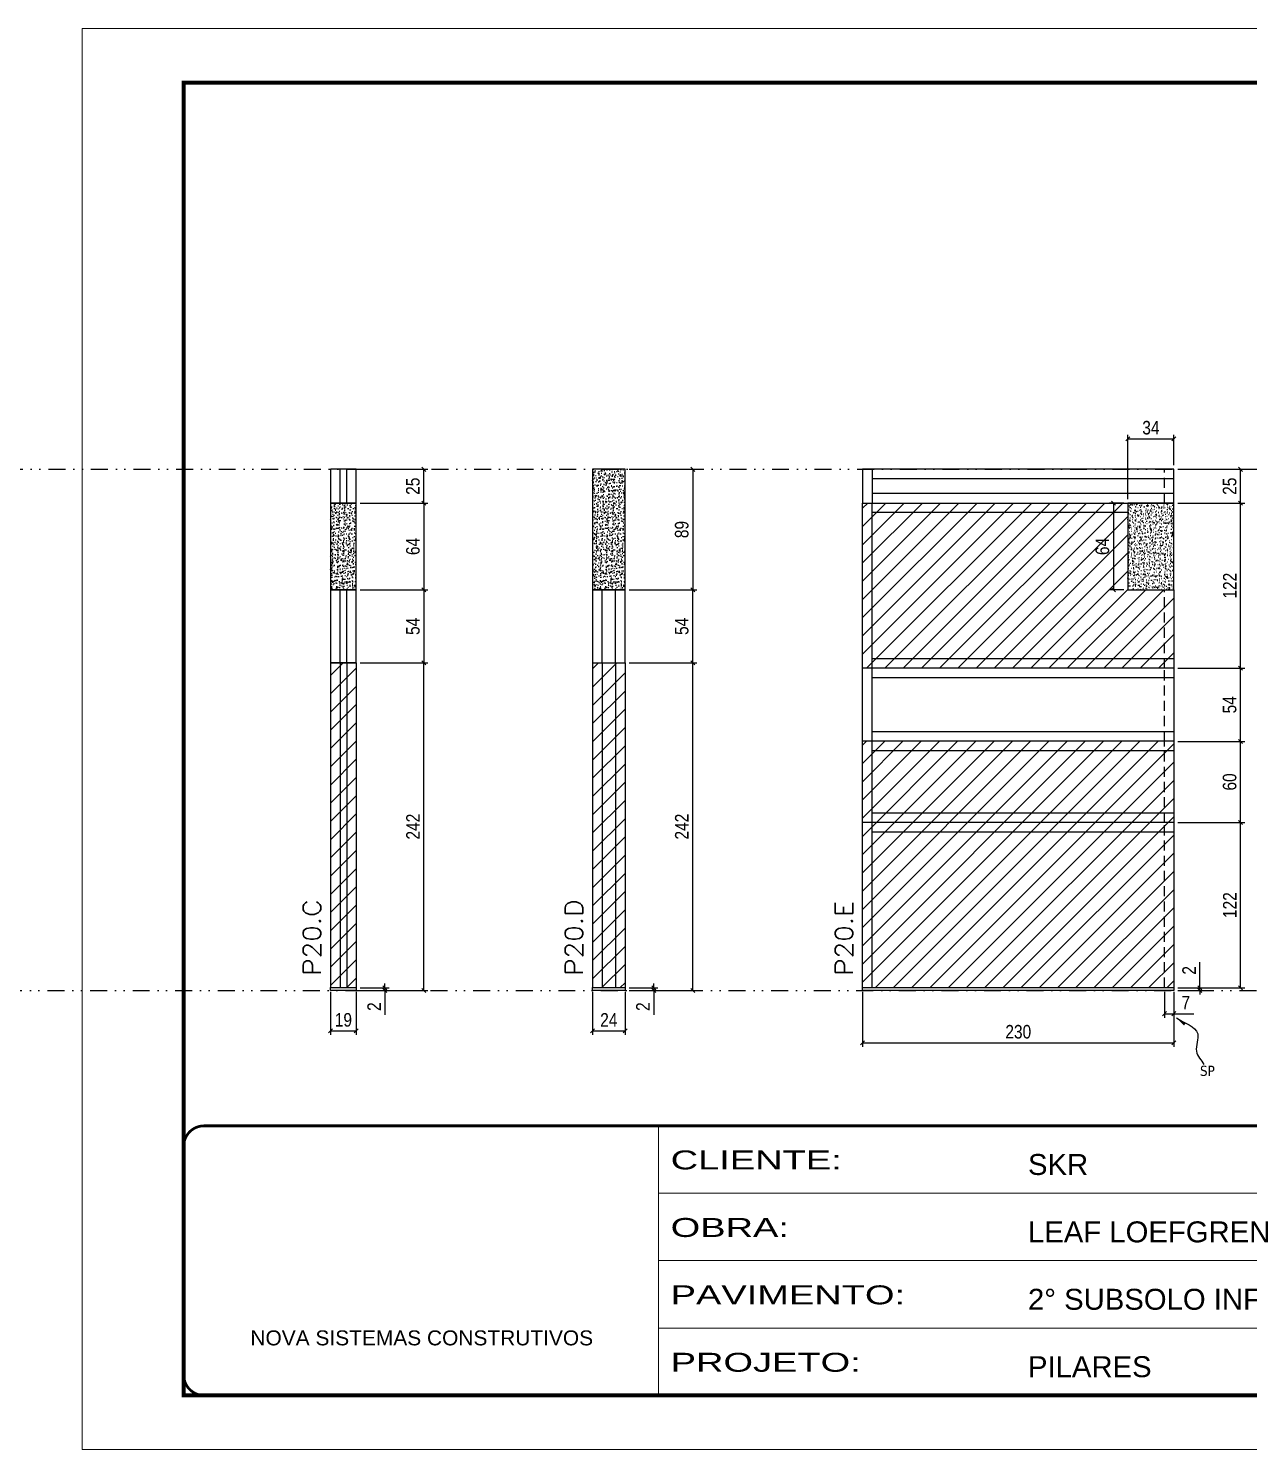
# Model space of a CAD drawing. Extents: x 13513 to 27878, y -21631 to 6985.
# Drawn here: x 19129 to 20030, y -4402 to -3352 of the extents above; entities that cross this region are included whole.
import ezdxf

# ---------------------------------------------------------------- set-up
doc = ezdxf.new("R2010")
doc.units = 0
for name, pattern in [('CONTINUO', [0]), ('DASHED', [0.75, 0.5, -0.25]), ('DIVIDE2', [0.625, 0.25, -0.125, 0, -0.125, 0, -0.125]), ('HIDDEN', [0.375, 0.25, -0.125])]:
    doc.linetypes.add(name, pattern=pattern)
for name, color, linetype in [('COTA', 241, 'Continuous'), ('Nível', 160, 'Continuous'), ('Painéis', 200, 'Continuous'), ('SARR_2.2x7', 40, 'Continuous'), ('Sarrafo de Pressão', 42, 'HIDDEN'), ('texto', 7, 'Continuous')]:
    doc.layers.add(name, color=color, linetype=linetype)
for name, color, linetype, lineweight in [('Folhas', 255, 'Continuous', 9), ('Hachura', 251, 'Continuous', 9), ('SARRAFO DE PRESSAO', 251, 'DASHED', 9), ('Texto Seção', 7, 'Continuous', 15)]:
    doc.layers.add(name, color=color, linetype=linetype, lineweight=lineweight)
doc.styles.add('ARIAL', font='arial.ttf')
doc.styles.add('COTA TECNICA', font='techl___.ttf', dxfattribs={"height": 10})
doc.styles.add('COTA TECNICA-50', font='techl___.ttf', dxfattribs={"height": 10})
doc.styles.add('REGUA-120', font='ROMANS.shx', dxfattribs={"height": 15})
doc.styles.get("Standard").update_dxf_attribs({"font": 'arial.ttf'})
doc.styles.add('Tecnologia', font='')
doc.styles.get('Tecnologia').set_extended_font_data('Forgotten Futurist')
doc.dimstyles.new('COTA PAINEL-50', dxfattribs={"dimtxt": 10, "dimasz": 3, "dimexe": 3, "dimexo": 3, "dimgap": 3, "dimtad": 1, "dimdec": 1, "dimzin": 12, "dimdsep": 46, "dimtxsty": 'COTA TECNICA-50', "dimblk1": 'OBLIQUE', "dimblk2": 'OBLIQUE', "dimsah": 1, "dimcen": 0.9, "dimclrd": 4, "dimclre": 4, "dimclrt": 240, "dimadec": 1, "dimazin": 3, "dimtfac": 1, "dimtdec": 1, "dimtmove": 0, "dimatfit": 3, "dimfxl": 1, "dimtolj": 1, "dimtzin": 12, "dimarcsym": 0})
doc.dimstyles.new('PAINEL', dxfattribs={"dimtxt": 10, "dimasz": 3, "dimexe": 3, "dimexo": 3, "dimgap": 3, "dimtad": 1, "dimdec": 1, "dimzin": 12, "dimdsep": 46, "dimtxsty": 'COTA TECNICA', "dimblk1": 'OBLIQUE', "dimblk2": 'OBLIQUE', "dimsah": 1, "dimcen": 0.9, "dimclrd": 4, "dimclre": 4, "dimclrt": 240, "dimadec": 1, "dimazin": 3, "dimtfac": 1, "dimtdec": 1, "dimtmove": 0, "dimatfit": 3, "dimfxl": 1, "dimtolj": 1, "dimtzin": 12, "dimarcsym": 0})
doc.dimstyles.get("Standard").update_dxf_attribs({"dimtxt": 0.18, "dimasz": 0.18, "dimexe": 0.18, "dimexo": 0.0625, "dimgap": 0.09, "dimtad": 0, "dimtih": 1, "dimtoh": 1, "dimdec": 4, "dimzin": 0, "dimdsep": 46, "dimtxsty": 'Standard', "dimcen": 0.09, "dimadec": 0, "dimazin": 0, "dimtfac": 1, "dimtdec": 4, "dimtofl": 0, "dimtmove": 0, "dimatfit": 3, "dimfxl": 1, "dimtolj": 1, "dimtzin": 0, "dimarcsym": 0})

# ---------------------------------------------------------------- blocks, each defined once
blk = doc.blocks.new('9999999999')
at = {"color": 30, "linetype": 'CONTINUO'}
for p, q in [((98564.6, 34230.2), (98564.6, 34429.4)), ((98564.6, 34379.6), (99584, 34379.6)), ((98564.6, 34329.8), (99488, 34329.8)), ((99584, 34329.8), (99488, 34329.8)), ((99488, 34329.8), (99488, 34230.2)), ((98564.6, 34280), (99488, 34280))]:
    blk.add_line(p, q, dxfattribs=at)
at = {"color": 30, "linetype": 'CONTINUO', "const_width": 2}
blk.add_lwpolyline([(99584, 34230.2), (99584, 34414.4, 0.414214), (99569, 34429.4), (98229, 34429.4, 0.414214), (98214, 34414.4), (98214, 34245.2, 0.414214), (98229, 34230.2), (99584, 34230.2)], format="xyb", dxfattribs=at)
at = {"layer": 'Folhas'}
blk.add_lwpolyline([(98139, 34190.2), (99624, 34190.2), (99624, 35240.2), (98139, 35240.2)], close=True, dxfattribs=at)
at = {"layer": 'Folhas', "color": 30, "const_width": 3}
blk.add_lwpolyline([(98214, 34230.2), (99584, 34230.2), (99584, 35200.2), (98214, 35200.2)], close=True, dxfattribs=at)
at = {"color": 7, "linetype": 'Continuous', "ltscale": 5, "style": 'ARIAL'}
for s, height, p in [('SKR', 15.48, (98837.7, 34393.1)), ('LEAF LOEFGREN', 15.483, (98837.7, 34343.3)), ('2° SUBSOLO INFERIOR', 15.483, (98837.7, 34293.5)), ('NOVA SISTEMAS CONSTRUTIVOS', 11.059, (98263.2, 34267.2)), ('PILARES', 15.48, (98837.7, 34243.7))]:
    blk.add_text(s, height=height, dxfattribs=at).set_placement(p)
at = {"layer": 'Folhas', "color": 7, "style": 'Tecnologia', "width": 1.5}
for s, p in [('CLIENTE:', (98573.7, 34397.2)), ('OBRA:', (98573.7, 34347.3)), ('PAVIMENTO:', (98573.7, 34297.5)), ('PROJETO:', (98573.7, 34247.7))]:
    blk.add_text(s, height=14, dxfattribs=at).set_placement(p)
blk = doc.blocks.new('_Oblique')
at = {"color": 0, "linetype": 'ByBlock', "lineweight": -2}
blk.add_line((-0.5, -0.5), (0.5, 0.5), dxfattribs=at)
blk = doc.blocks.new('*D1918')
at = {"layer": 'COTA', "color": 4, "lineweight": -2, "transparency": 16777216}
for p, q in [((19351.9, -4064.2), (19351.9, -4096.1)), ((19370.9, -4064.2), (19370.9, -4096.1)), ((19351.9, -4093.1), (19370.9, -4093.1))]:
    blk.add_line(p, q, dxfattribs=at)
at = {"layer": 'Defpoints', "color": 0, "transparency": 16777216}
for p in [(19351.9, -4061.2), (19370.9, -4061.2), (19370.9, -4093.1)]:
    blk.add_point(p, dxfattribs=at)
at = {"layer": 'COTA', "color": 4, "lineweight": -2, "transparency": 16777216, "xscale": 3, "yscale": 3, "zscale": 3, "rotation": 180}
blk.add_blockref('_Oblique', (19351.9, -4093.1), dxfattribs=at)
at = {"layer": 'COTA', "color": 4, "lineweight": -2, "transparency": 16777216, "xscale": 3, "yscale": 3, "zscale": 3}
blk.add_blockref('_Oblique', (19370.9, -4093.1), dxfattribs=at)
at = {"layer": 'COTA', "color": 240, "transparency": 16777216, "insert": (19361.4, -4085), "char_height": 10, "attachment_point": 5, "style": 'COTA TECNICA'}
blk.add_mtext('\\A1;19', dxfattribs=at)
blk = doc.blocks.new('*D1919')
at = {"layer": 'COTA', "color": 4, "lineweight": -2, "transparency": 16777216}
for p, q in [((19373.9, -4061.2), (19395.1, -4061.2)), ((19373.9, -4063.2), (19395.1, -4063.2)), ((19392.1, -4061.2), (19392.1, -4058.2)), ((19392.1, -4061.2), (19392.1, -4063.2)), ((19392.1, -4063.2), (19392.1, -4081.3))]:
    blk.add_line(p, q, dxfattribs=at)
at = {"layer": 'Defpoints', "color": 0, "transparency": 16777216}
for p in [(19370.9, -4061.2), (19370.9, -4063.2), (19392.1, -4061.2)]:
    blk.add_point(p, dxfattribs=at)
at = {"layer": 'COTA', "color": 4, "lineweight": -2, "transparency": 16777216, "xscale": 3, "yscale": 3, "zscale": 3}
for p, rotation in [((19392.1, -4061.2), 270), ((19392.1, -4063.2), 90)]:
    blk.add_blockref('_Oblique', p, dxfattribs=dict(at, rotation=rotation))
at = {"layer": 'COTA', "color": 240, "transparency": 16777216, "insert": (19384.1, -4075.2), "char_height": 10, "attachment_point": 5, "rotation": 90, "style": 'COTA TECNICA-50'}
blk.add_mtext('\\A1;2', dxfattribs=at)
blk = doc.blocks.new('*D1948')
at = {"layer": 'COTA', "color": 4, "linetype": 'ByBlock', "lineweight": -2, "transparency": 16777216}
for p, q in [((19373.9, -3703.2), (19423.9, -3703.2)), ((19420.9, -3703.2), (19420.9, -3767.2)), ((19373.9, -3767.2), (19423.9, -3767.2))]:
    blk.add_line(p, q, dxfattribs=at)
at = {"layer": 'Defpoints', "color": 0, "linetype": 'ByBlock', "transparency": 16777216}
for p in [(19370.9, -3703.2), (19370.9, -3767.2), (19420.9, -3767.2)]:
    blk.add_point(p, dxfattribs=at)
at = {"layer": 'COTA', "color": 4, "linetype": 'ByBlock', "lineweight": -2, "transparency": 16777216, "xscale": 3, "yscale": 3, "zscale": 3}
for p, rotation in [((19420.9, -3703.2), 90), ((19420.9, -3767.2), 270)]:
    blk.add_blockref('_Oblique', p, dxfattribs=dict(at, rotation=rotation))
at = {"layer": 'COTA', "color": 240, "linetype": 'ByBlock', "transparency": 16777216, "insert": (19412.8, -3735.2), "char_height": 10, "attachment_point": 5, "rotation": 90, "style": 'COTA TECNICA'}
blk.add_mtext('\\A1;64', dxfattribs=at)
blk = doc.blocks.new('*D1928')
at = {"layer": 'COTA', "color": 4, "lineweight": -2, "transparency": 16777216}
for p, q in [((19745, -4064.2), (19745, -4105)), ((19975, -4064.2), (19975, -4105)), ((19745, -4102), (19975, -4102))]:
    blk.add_line(p, q, dxfattribs=at)
at = {"layer": 'Defpoints', "color": 0, "transparency": 16777216}
for p in [(19745, -4061.2), (19975, -4061.2), (19975, -4102)]:
    blk.add_point(p, dxfattribs=at)
at = {"layer": 'COTA', "color": 4, "lineweight": -2, "transparency": 16777216, "xscale": 3, "yscale": 3, "zscale": 3, "rotation": 180}
blk.add_blockref('_Oblique', (19745, -4102), dxfattribs=at)
at = {"layer": 'COTA', "color": 4, "lineweight": -2, "transparency": 16777216, "xscale": 3, "yscale": 3, "zscale": 3}
blk.add_blockref('_Oblique', (19975, -4102), dxfattribs=at)
at = {"layer": 'COTA', "color": 240, "transparency": 16777216, "insert": (19860, -4093.8), "char_height": 10, "attachment_point": 5, "style": 'COTA TECNICA'}
blk.add_mtext('\\A1;230', dxfattribs=at)
blk = doc.blocks.new('*D1929')
at = {"layer": 'COTA', "color": 4, "lineweight": -2, "transparency": 16777216}
for p, q in [((19968, -4064.2), (19968, -4083.4)), ((19975, -4066.2), (19975, -4083.4)), ((19968, -4080.4), (19975, -4080.4)), ((19975, -4080.4), (19989.7, -4080.4))]:
    blk.add_line(p, q, dxfattribs=at)
at = {"layer": 'Defpoints', "color": 0, "transparency": 16777216}
for p in [(19968, -4061.2), (19975, -4063.2), (19975, -4080.4)]:
    blk.add_point(p, dxfattribs=at)
at = {"layer": 'COTA', "color": 4, "lineweight": -2, "transparency": 16777216, "xscale": 3, "yscale": 3, "zscale": 3, "rotation": 180}
blk.add_blockref('_Oblique', (19968, -4080.4), dxfattribs=at)
at = {"layer": 'COTA', "color": 4, "lineweight": -2, "transparency": 16777216, "xscale": 3, "yscale": 3, "zscale": 3}
blk.add_blockref('_Oblique', (19975, -4080.4), dxfattribs=at)
at = {"layer": 'COTA', "color": 240, "transparency": 16777216, "insert": (19983.8, -4072.3), "char_height": 10, "attachment_point": 5, "style": 'COTA TECNICA-50'}
blk.add_mtext('\\A1;7', dxfattribs=at)
blk = doc.blocks.new('*D1930')
at = {"layer": 'COTA', "color": 4, "lineweight": -2, "transparency": 16777216}
for p, q in [((19994.2, -4061.2), (19994.2, -4042.4)), ((19978, -4061.2), (19997.2, -4061.2)), ((19978, -4063.2), (19997.2, -4063.2)), ((19994.2, -4063.2), (19994.2, -4061.2)), ((19994.2, -4063.2), (19994.2, -4066.2))]:
    blk.add_line(p, q, dxfattribs=at)
at = {"layer": 'Defpoints', "color": 0, "transparency": 16777216}
for p in [(19975, -4061.2), (19975, -4063.2), (19994.2, -4063.2)]:
    blk.add_point(p, dxfattribs=at)
at = {"layer": 'COTA', "color": 4, "lineweight": -2, "transparency": 16777216, "xscale": 3, "yscale": 3, "zscale": 3}
for p, rotation in [((19994.2, -4061.2), 270), ((19994.2, -4063.2), 90)]:
    blk.add_blockref('_Oblique', p, dxfattribs=dict(at, rotation=rotation))
at = {"layer": 'COTA', "color": 240, "transparency": 16777216, "insert": (19986.2, -4048.4), "char_height": 10, "attachment_point": 5, "rotation": 90, "style": 'COTA TECNICA-50'}
blk.add_mtext('\\A1;2', dxfattribs=at)
blk = doc.blocks.new('*D1931')
at = {"layer": 'COTA', "color": 4, "lineweight": -2, "transparency": 16777216}
for p, q in [((19978, -3879.2), (20027.3, -3879.2)), ((20024.3, -3939.2), (20024.3, -3879.2)), ((19978, -3939.2), (20027.3, -3939.2))]:
    blk.add_line(p, q, dxfattribs=at)
at = {"layer": 'Defpoints', "color": 0, "transparency": 16777216}
for p in [(19975, -3879.2), (20024.3, -3879.2), (19975, -3939.2)]:
    blk.add_point(p, dxfattribs=at)
at = {"layer": 'COTA', "color": 4, "lineweight": -2, "transparency": 16777216, "xscale": 3, "yscale": 3, "zscale": 3}
for p, rotation in [((20024.3, -3879.2), 90), ((20024.3, -3939.2), 270)]:
    blk.add_blockref('_Oblique', p, dxfattribs=dict(at, rotation=rotation))
at = {"layer": 'COTA', "color": 240, "transparency": 16777216, "insert": (20016.2, -3909.2), "char_height": 10, "attachment_point": 5, "rotation": 90, "style": 'COTA TECNICA-50'}
blk.add_mtext('\\A1;60', dxfattribs=at)
blk = doc.blocks.new('*D1955')
at = {"layer": 'COTA', "color": 4, "lineweight": -2, "transparency": 16777216}
for p, q in [((19978, -3939.2), (20027.3, -3939.2)), ((20024.3, -4061.2), (20024.3, -3939.2)), ((19978, -4061.2), (20027.3, -4061.2))]:
    blk.add_line(p, q, dxfattribs=at)
at = {"layer": 'Defpoints', "color": 0, "transparency": 16777216}
for p in [(19975, -3939.2), (20024.3, -3939.2), (19975, -4061.2)]:
    blk.add_point(p, dxfattribs=at)
at = {"layer": 'COTA', "color": 4, "lineweight": -2, "transparency": 16777216, "xscale": 3, "yscale": 3, "zscale": 3}
for p, rotation in [((20024.3, -3939.2), 90), ((20024.3, -4061.2), 270)]:
    blk.add_blockref('_Oblique', p, dxfattribs=dict(at, rotation=rotation))
at = {"layer": 'COTA', "color": 240, "transparency": 16777216, "insert": (20016.3, -4000.2), "char_height": 10, "attachment_point": 5, "rotation": 90, "style": 'COTA TECNICA'}
blk.add_mtext('\\A1;122', dxfattribs=at)
blk = doc.blocks.new('*D1932')
at = {"layer": 'COTA', "color": 4, "lineweight": -2, "transparency": 16777216}
for p, q in [((19978, -3703.2), (20027.3, -3703.2)), ((20024.3, -3825.2), (20024.3, -3703.2)), ((19978, -3825.2), (20027.3, -3825.2))]:
    blk.add_line(p, q, dxfattribs=at)
at = {"layer": 'Defpoints', "color": 0, "transparency": 16777216}
for p in [(19975, -3703.2), (20024.3, -3703.2), (19975, -3825.2)]:
    blk.add_point(p, dxfattribs=at)
at = {"layer": 'COTA', "color": 4, "lineweight": -2, "transparency": 16777216, "xscale": 3, "yscale": 3, "zscale": 3}
for p, rotation in [((20024.3, -3703.2), 90), ((20024.3, -3825.2), 270)]:
    blk.add_blockref('_Oblique', p, dxfattribs=dict(at, rotation=rotation))
at = {"layer": 'COTA', "color": 240, "transparency": 16777216, "insert": (20016.3, -3764.2), "char_height": 10, "attachment_point": 5, "rotation": 90, "style": 'COTA TECNICA'}
blk.add_mtext('\\A1;122', dxfattribs=at)
blk = doc.blocks.new('*D1956')
at = {"layer": 'COTA', "color": 4, "lineweight": -2, "transparency": 16777216}
for p, q in [((19938, -3703.2), (19927.3, -3703.2)), ((19930.3, -3703.2), (19930.3, -3767.2)), ((19938, -3767.2), (19927.3, -3767.2))]:
    blk.add_line(p, q, dxfattribs=at)
at = {"layer": 'Defpoints', "color": 0, "transparency": 16777216}
for p in [(19941, -3703.2), (19930.3, -3767.2), (19941, -3767.2)]:
    blk.add_point(p, dxfattribs=at)
at = {"layer": 'COTA', "color": 4, "lineweight": -2, "transparency": 16777216, "xscale": 3, "yscale": 3, "zscale": 3}
for p, rotation in [((19930.3, -3703.2), 90), ((19930.3, -3767.2), 270)]:
    blk.add_blockref('_Oblique', p, dxfattribs=dict(at, rotation=rotation))
at = {"layer": 'COTA', "color": 240, "transparency": 16777216, "insert": (19922.2, -3735.2), "char_height": 10, "attachment_point": 5, "rotation": 90, "style": 'COTA TECNICA'}
blk.add_mtext('\\A1;64', dxfattribs=at)
blk = doc.blocks.new('*D1957')
at = {"layer": 'COTA', "color": 4, "lineweight": -2, "transparency": 16777216}
for p, q in [((19941, -3700.2), (19941, -3652.7)), ((19975, -3675.2), (19975, -3652.7)), ((19941, -3655.7), (19975, -3655.7))]:
    blk.add_line(p, q, dxfattribs=at)
at = {"layer": 'Defpoints', "color": 0, "transparency": 16777216}
for p in [(19975, -3655.7), (19975, -3678.2), (19941, -3703.2)]:
    blk.add_point(p, dxfattribs=at)
at = {"layer": 'COTA', "color": 4, "lineweight": -2, "transparency": 16777216, "xscale": 3, "yscale": 3, "zscale": 3, "rotation": 180}
blk.add_blockref('_Oblique', (19941, -3655.7), dxfattribs=at)
at = {"layer": 'COTA', "color": 4, "lineweight": -2, "transparency": 16777216, "xscale": 3, "yscale": 3, "zscale": 3}
blk.add_blockref('_Oblique', (19975, -3655.7), dxfattribs=at)
at = {"layer": 'COTA', "color": 240, "transparency": 16777216, "insert": (19958, -3647.5), "char_height": 10, "attachment_point": 5, "style": 'COTA TECNICA'}
blk.add_mtext('\\A1;34', dxfattribs=at)
blk = doc.blocks.new('*D1933')
at = {"layer": 'COTA', "color": 4, "lineweight": -2, "transparency": 16777216}
for p, q in [((19545.5, -4064.2), (19545.5, -4096.1)), ((19569.5, -4064.2), (19569.5, -4096.1)), ((19545.5, -4093.1), (19569.5, -4093.1))]:
    blk.add_line(p, q, dxfattribs=at)
at = {"layer": 'Defpoints', "color": 0, "transparency": 16777216}
for p in [(19545.5, -4061.2), (19569.5, -4061.2), (19569.5, -4093.1)]:
    blk.add_point(p, dxfattribs=at)
at = {"layer": 'COTA', "color": 4, "lineweight": -2, "transparency": 16777216, "xscale": 3, "yscale": 3, "zscale": 3, "rotation": 180}
blk.add_blockref('_Oblique', (19545.5, -4093.1), dxfattribs=at)
at = {"layer": 'COTA', "color": 4, "lineweight": -2, "transparency": 16777216, "xscale": 3, "yscale": 3, "zscale": 3}
blk.add_blockref('_Oblique', (19569.5, -4093.1), dxfattribs=at)
at = {"layer": 'COTA', "color": 240, "transparency": 16777216, "insert": (19557.5, -4085), "char_height": 10, "attachment_point": 5, "style": 'COTA TECNICA'}
blk.add_mtext('\\A1;24', dxfattribs=at)
blk = doc.blocks.new('*D1934')
at = {"layer": 'COTA', "color": 4, "lineweight": -2, "transparency": 16777216}
for p, q in [((19572.5, -4061.2), (19593.7, -4061.2)), ((19572.5, -4063.2), (19593.7, -4063.2)), ((19590.7, -4061.2), (19590.7, -4058.2)), ((19590.7, -4061.2), (19590.7, -4063.2)), ((19590.7, -4063.2), (19590.7, -4081.3))]:
    blk.add_line(p, q, dxfattribs=at)
at = {"layer": 'Defpoints', "color": 0, "transparency": 16777216}
for p in [(19569.5, -4061.2), (19569.5, -4063.2), (19590.7, -4061.2)]:
    blk.add_point(p, dxfattribs=at)
at = {"layer": 'COTA', "color": 4, "lineweight": -2, "transparency": 16777216, "xscale": 3, "yscale": 3, "zscale": 3}
for p, rotation in [((19590.7, -4061.2), 270), ((19590.7, -4063.2), 90)]:
    blk.add_blockref('_Oblique', p, dxfattribs=dict(at, rotation=rotation))
at = {"layer": 'COTA', "color": 240, "transparency": 16777216, "insert": (19582.7, -4075.2), "char_height": 10, "attachment_point": 5, "rotation": 90, "style": 'COTA TECNICA-50'}
blk.add_mtext('\\A1;2', dxfattribs=at)
blk = doc.blocks.new('*D1958')
at = {"layer": 'COTA', "color": 4, "linetype": 'ByBlock', "lineweight": -2, "transparency": 16777216}
for p, q in [((19572.5, -3678.2), (19622.5, -3678.2)), ((19619.5, -3678.2), (19619.5, -3767.2)), ((19572.5, -3767.2), (19622.5, -3767.2))]:
    blk.add_line(p, q, dxfattribs=at)
at = {"layer": 'Defpoints', "color": 0, "linetype": 'ByBlock', "transparency": 16777216}
for p in [(19569.5, -3678.2), (19569.5, -3767.2), (19619.5, -3767.2)]:
    blk.add_point(p, dxfattribs=at)
at = {"layer": 'COTA', "color": 4, "linetype": 'ByBlock', "lineweight": -2, "transparency": 16777216, "xscale": 3, "yscale": 3, "zscale": 3}
for p, rotation in [((19619.5, -3678.2), 90), ((19619.5, -3767.2), 270)]:
    blk.add_blockref('_Oblique', p, dxfattribs=dict(at, rotation=rotation))
at = {"layer": 'COTA', "color": 240, "linetype": 'ByBlock', "transparency": 16777216, "insert": (19611.4, -3722.7), "char_height": 10, "attachment_point": 5, "rotation": 90, "style": 'COTA TECNICA'}
blk.add_mtext('\\A1;89', dxfattribs=at)
blk = doc.blocks.new('*D1924')
at = {"layer": 'COTA', "color": 4, "lineweight": -2, "transparency": 16777216}
for p, q in [((19572.5, -3821.2), (19622.5, -3821.2)), ((19619.5, -4063.2), (19619.5, -3821.2)), ((19572.5, -4063.2), (19622.5, -4063.2))]:
    blk.add_line(p, q, dxfattribs=at)
at = {"layer": 'Defpoints', "color": 0, "transparency": 16777216}
for p in [(19569.5, -3821.2), (19619.5, -3821.2), (19569.5, -4063.2)]:
    blk.add_point(p, dxfattribs=at)
at = {"layer": 'COTA', "color": 4, "lineweight": -2, "transparency": 16777216, "xscale": 3, "yscale": 3, "zscale": 3}
for p, rotation in [((19619.5, -3821.2), 90), ((19619.5, -4063.2), 270)]:
    blk.add_blockref('_Oblique', p, dxfattribs=dict(at, rotation=rotation))
at = {"layer": 'COTA', "color": 240, "transparency": 16777216, "insert": (19611.4, -3942.2), "char_height": 10, "attachment_point": 5, "rotation": 90, "style": 'COTA TECNICA-50'}
blk.add_mtext('\\A1;242', dxfattribs=at)
blk = doc.blocks.new('*D1925')
at = {"layer": 'COTA', "color": 4, "lineweight": -2, "transparency": 16777216}
for p, q in [((19373.9, -3821.2), (19423.9, -3821.2)), ((19420.9, -4063.2), (19420.9, -3821.2)), ((19373.9, -4063.2), (19423.9, -4063.2))]:
    blk.add_line(p, q, dxfattribs=at)
at = {"layer": 'Defpoints', "color": 0, "transparency": 16777216}
for p in [(19370.9, -3821.2), (19420.9, -3821.2), (19370.9, -4063.2)]:
    blk.add_point(p, dxfattribs=at)
at = {"layer": 'COTA', "color": 4, "lineweight": -2, "transparency": 16777216, "xscale": 3, "yscale": 3, "zscale": 3}
for p, rotation in [((19420.9, -3821.2), 90), ((19420.9, -4063.2), 270)]:
    blk.add_blockref('_Oblique', p, dxfattribs=dict(at, rotation=rotation))
at = {"layer": 'COTA', "color": 240, "transparency": 16777216, "insert": (19412.8, -3942.2), "char_height": 10, "attachment_point": 5, "rotation": 90, "style": 'COTA TECNICA-50'}
blk.add_mtext('\\A1;242', dxfattribs=at)
blk = doc.blocks.new('*D1981')
at = {"layer": 'COTA', "color": 4, "lineweight": -2, "transparency": 16777216}
for p, q in [((19373.9, -3767.2), (19423.9, -3767.2)), ((19420.9, -3767.2), (19420.9, -3821.2)), ((19373.9, -3821.2), (19423.9, -3821.2))]:
    blk.add_line(p, q, dxfattribs=at)
at = {"layer": 'Defpoints', "color": 0, "transparency": 16777216}
for p in [(19370.9, -3767.2), (19370.9, -3821.2), (19420.9, -3821.2)]:
    blk.add_point(p, dxfattribs=at)
at = {"layer": 'COTA', "color": 4, "lineweight": -2, "transparency": 16777216, "xscale": 3, "yscale": 3, "zscale": 3}
for p, rotation in [((19420.9, -3767.2), 90), ((19420.9, -3821.2), 270)]:
    blk.add_blockref('_Oblique', p, dxfattribs=dict(at, rotation=rotation))
at = {"layer": 'COTA', "color": 240, "transparency": 16777216, "insert": (19412.8, -3794.2), "char_height": 10, "attachment_point": 5, "rotation": 90, "style": 'COTA TECNICA'}
blk.add_mtext('\\A1;54', dxfattribs=at)
blk = doc.blocks.new('*D1982')
at = {"layer": 'COTA', "color": 4, "lineweight": -2, "transparency": 16777216}
for p, q in [((19373.9, -3678.2), (19423.9, -3678.2)), ((19420.9, -3703.2), (19420.9, -3678.2)), ((19373.9, -3703.2), (19423.9, -3703.2))]:
    blk.add_line(p, q, dxfattribs=at)
at = {"layer": 'Defpoints', "color": 0, "transparency": 16777216}
for p in [(19370.9, -3678.2), (19420.9, -3678.2), (19370.9, -3703.2)]:
    blk.add_point(p, dxfattribs=at)
at = {"layer": 'COTA', "color": 4, "lineweight": -2, "transparency": 16777216, "xscale": 3, "yscale": 3, "zscale": 3}
for p, rotation in [((19420.9, -3678.2), 90), ((19420.9, -3703.2), 270)]:
    blk.add_blockref('_Oblique', p, dxfattribs=dict(at, rotation=rotation))
at = {"layer": 'COTA', "color": 240, "transparency": 16777216, "insert": (19412.8, -3690.7), "char_height": 10, "attachment_point": 5, "rotation": 90, "style": 'COTA TECNICA'}
blk.add_mtext('\\A1;25', dxfattribs=at)
blk = doc.blocks.new('*D1983')
at = {"layer": 'COTA', "color": 4, "lineweight": -2, "transparency": 16777216}
for p, q in [((19572.5, -3767.2), (19622.5, -3767.2)), ((19619.5, -3821.2), (19619.5, -3767.2)), ((19572.5, -3821.2), (19622.5, -3821.2))]:
    blk.add_line(p, q, dxfattribs=at)
at = {"layer": 'Defpoints', "color": 0, "transparency": 16777216}
for p in [(19569.5, -3767.2), (19619.5, -3767.2), (19569.5, -3821.2)]:
    blk.add_point(p, dxfattribs=at)
at = {"layer": 'COTA', "color": 4, "lineweight": -2, "transparency": 16777216, "xscale": 3, "yscale": 3, "zscale": 3}
for p, rotation in [((19619.5, -3767.2), 90), ((19619.5, -3821.2), 270)]:
    blk.add_blockref('_Oblique', p, dxfattribs=dict(at, rotation=rotation))
at = {"layer": 'COTA', "color": 240, "transparency": 16777216, "insert": (19611.4, -3794.2), "char_height": 10, "attachment_point": 5, "rotation": 90, "style": 'COTA TECNICA'}
blk.add_mtext('\\A1;54', dxfattribs=at)
blk = doc.blocks.new('*D1984')
at = {"layer": 'COTA', "color": 4, "lineweight": -2, "transparency": 16777216}
for p, q in [((19978, -3678.2), (20027.3, -3678.2)), ((20024.3, -3703.2), (20024.3, -3678.2)), ((19978, -3703.2), (20027.3, -3703.2))]:
    blk.add_line(p, q, dxfattribs=at)
at = {"layer": 'Defpoints', "color": 0, "transparency": 16777216}
for p in [(19975, -3678.2), (20024.3, -3678.2), (19975, -3703.2)]:
    blk.add_point(p, dxfattribs=at)
at = {"layer": 'COTA', "color": 4, "lineweight": -2, "transparency": 16777216, "xscale": 3, "yscale": 3, "zscale": 3}
for p, rotation in [((20024.3, -3678.2), 90), ((20024.3, -3703.2), 270)]:
    blk.add_blockref('_Oblique', p, dxfattribs=dict(at, rotation=rotation))
at = {"layer": 'COTA', "color": 240, "transparency": 16777216, "insert": (20016.2, -3690.7), "char_height": 10, "attachment_point": 5, "rotation": 90, "style": 'COTA TECNICA'}
blk.add_mtext('\\A1;25', dxfattribs=at)
blk = doc.blocks.new('*D1985')
at = {"layer": 'COTA', "color": 4, "lineweight": -2, "transparency": 16777216}
for p, q in [((19978, -3825.2), (20027.3, -3825.2)), ((20024.3, -3879.2), (20024.3, -3825.2)), ((19978, -3879.2), (20027.3, -3879.2))]:
    blk.add_line(p, q, dxfattribs=at)
at = {"layer": 'Defpoints', "color": 0, "transparency": 16777216}
for p in [(19975, -3825.2), (20024.3, -3825.2), (19975, -3879.2)]:
    blk.add_point(p, dxfattribs=at)
at = {"layer": 'COTA', "color": 4, "lineweight": -2, "transparency": 16777216, "xscale": 3, "yscale": 3, "zscale": 3}
for p, rotation in [((20024.3, -3825.2), 90), ((20024.3, -3879.2), 270)]:
    blk.add_blockref('_Oblique', p, dxfattribs=dict(at, rotation=rotation))
at = {"layer": 'COTA', "color": 240, "transparency": 16777216, "insert": (20016.2, -3852.2), "char_height": 10, "attachment_point": 5, "rotation": 90, "style": 'COTA TECNICA'}
blk.add_mtext('\\A1;54', dxfattribs=at)

msp = doc.modelspace()

# ---------------------------------------------------------------- hatches: boundary and pattern name
at = {"layer": 'COTA'}
h = msp.add_hatch(dxfattribs=at)
h.set_pattern_fill('AR-CONC', color=256, scale=0.03)
h.set_pattern_definition([(50, (3867.6104, -8016.0258), (5.4655401, -0.4781726), [0.5715, -6.2865]), (355, (3867.6104, -8016.026), (-1.0573026, 5.7317054), [0.4572, -5.0292175]), (100.451445, (3868.066, -8016.0656), (4.4082374, 5.2535326), [0.4857003, -5.3427073]), (46.1842, (3867.6104, -8014.502), (8.1323712, -1.2612698), [0.85725, -9.42975]), (96.63556, (3868.288, -8014.607), (7.122124, 7.4227837), [0.7285507, -8.0140682]), (351.18415, (3867.61, -8014.502), (7.122124, 7.4227837), [0.685799, -7.543792]), (21, (3868.3724, -8014.8828), (4.5484317, -3.067956), [0.5715, -6.2865]), (326, (3868.3724, -8014.883), (1.8540609, 5.525639), [0.4572, -5.0292]), (71.451445, (3868.7514, -8015.1384), (6.4024926, 2.457683), [0.4857003, -5.3426981]), (37.5, (3867.6104, -8016.0258), (0.0926581, 2.53665117), [0, -4.96824, 0, -5.1054, 0, -5.04825]), (7.5, (3867.6104, -8016.0258), (2.00458988, 3.00541724), [0, -2.91084, 0, -4.85394, 0, -1.92405]), (327.5, (3865.911, -8016.0258), (4.06771786, -0.17186232), [0, -1.905, 0, -5.9436, 0, -7.8867]), (317.5, (3865.149, -8016.0258), (4.44387544, 0.7627947), [0, -2.4765, 0, -3.94716, 0, -5.6007])])
h.paths.add_polyline_path([(19569.47, -3678.17), (19545.47, -3678.17), (19545.47, -3767.19), (19569.47, -3767.19)])
h = msp.add_hatch(dxfattribs=at)
h.set_pattern_fill('AR-CONC', color=256, scale=0.03)
h.set_pattern_definition([(50, (3669.046, -8016.0258), (5.4655401, -0.4781726), [0.5715, -6.2865]), (355, (3669.046, -8016.026), (-1.0573026, 5.7317054), [0.4572, -5.0292175]), (100.451445, (3669.5014, -8016.0656), (4.4082374, 5.2535326), [0.4857003, -5.3427073]), (46.1842, (3669.046, -8014.502), (8.1323712, -1.2612698), [0.85725, -9.42975]), (96.63556, (3669.724, -8014.607), (7.122124, 7.4227837), [0.7285507, -8.0140682]), (351.18415, (3669.046, -8014.502), (7.122124, 7.4227837), [0.685799, -7.543792]), (21, (3669.808, -8014.8828), (4.5484317, -3.067956), [0.5715, -6.2865]), (326, (3669.808, -8014.883), (1.8540609, 5.525639), [0.4572, -5.0292]), (71.451445, (3670.187, -8015.1384), (6.4024926, 2.457683), [0.4857003, -5.3426981]), (37.5, (3669.046, -8016.0258), (0.0926581, 2.53665117), [0, -4.96824, 0, -5.1054, 0, -5.04825]), (7.5, (3669.046, -8016.0258), (2.00458988, 3.00541724), [0, -2.91084, 0, -4.85394, 0, -1.92405]), (327.5, (3667.3467, -8016.0258), (4.06771786, -0.17186232), [0, -1.905, 0, -5.9436, 0, -7.8867]), (317.5, (3666.5847, -8016.0258), (4.44387544, 0.7627947), [0, -2.4765, 0, -3.94716, 0, -5.6007])])
h.paths.add_polyline_path([(19370.91, -3703.17), (19351.91, -3703.17), (19351.91, -3767.19), (19370.91, -3767.19)])
h = msp.add_hatch(dxfattribs=at)
h.set_pattern_fill('AR-CONC', color=256, scale=0.03)
h.set_pattern_definition([(50, (2701.5824, -1124.575), (5.4655401, -0.4781726), [0.5715, -6.2865]), (355, (2701.5824, -1124.575), (-1.0573026, 5.7317054), [0.4572, -5.0292175]), (100.451445, (2702.038, -1124.615), (4.4082374, 5.2535326), [0.4857003, -5.3427073]), (46.1842, (2701.5824, -1123.051), (8.1323712, -1.2612698), [0.85725, -9.42975]), (96.63556, (2702.26, -1123.156), (7.122124, 7.4227837), [0.7285507, -8.0140682]), (351.18415, (2701.582, -1123.051), (7.122124, 7.4227837), [0.685799, -7.543792]), (21, (2702.3444, -1123.432), (4.5484317, -3.067956), [0.5715, -6.2865]), (326, (2702.3444, -1123.432), (1.8540609, 5.525639), [0.4572, -5.0292]), (71.451445, (2702.7234, -1123.688), (6.4024926, 2.457683), [0.4857003, -5.3426981]), (37.5, (2701.5824, -1124.5751), (0.0926581, 2.53665117), [0, -4.96824, 0, -5.1054, 0, -5.04825]), (7.5, (2701.5824, -1124.575), (2.00458988, 3.00541724), [0, -2.91084, 0, -4.85394, 0, -1.92405]), (327.5, (2699.883, -1124.5751), (4.06771786, -0.17186232), [0, -1.905, 0, -5.9436, 0, -7.8867]), (317.5, (2699.121, -1124.575), (4.44387544, 0.7627947), [0, -2.4765, 0, -3.94716, 0, -5.6007])])
h.paths.add_polyline_path([(19940.98, -3767.17), (19974.98, -3767.17), (19974.98, -3703.17), (19940.98, -3703.17)])
at = {"layer": 'Hachura', "linetype": 'ByBlock'}
h = msp.add_hatch(dxfattribs=at)
h.set_pattern_fill('ANSI31', color=256, scale=3)
h.paths.add_polyline_path([(19974.98, -3825.17), (19974.98, -3767.17), (19940.98, -3767.17), (19940.98, -3703.17), (19744.98, -3703.17), (19744.98, -3825.17)])
h.paths.add_polyline_path([(19744.98, -3879.17), (19744.98, -3939.17), (19974.98, -3939.17), (19974.98, -3879.17)])
h.paths.add_polyline_path([(19744.98, -3939.17), (19744.98, -4061.17), (19974.98, -4061.17), (19974.98, -3939.17)])
h = msp.add_hatch(dxfattribs=at)
h.set_pattern_fill('ANSI31', color=256, scale=3)
h.paths.add_polyline_path([(19351.91, -4061.17), (19370.91, -4061.17), (19370.91, -3821.19), (19351.91, -3821.19)])
h.paths.add_polyline_path([(19545.47, -4061.17), (19569.47, -4061.17), (19569.47, -3821.19), (19545.47, -3821.19)])

# ---------------------------------------------------------------- linework, layer by layer
at = {"layer": 'COTA'}
for p, q in [((19974.98, -3703.17), (19940.98, -3703.17)), ((19974.98, -3767.17), (19974.98, -3703.17))]:
    msp.add_line(p, q, dxfattribs=at)
at = {"layer": 'COTA', "linetype": 'ByBlock'}
for points in [[(19545.47, -3767.19), (19569.47, -3767.19), (19569.47, -3678.17), (19545.47, -3678.17)], [(19351.91, -3767.19), (19370.91, -3767.19), (19370.91, -3703.17), (19351.91, -3703.17)]]:
    msp.add_lwpolyline(points, close=True, dxfattribs=at)
at = {"layer": 'Nível', "color": 4, "linetype": 'DIVIDE2', "ltscale": 50}
for p, q in [((15998.47, -3678.17), (21417.65, -3678.17)), ((13513.27, -4063.17), (21517.65, -4063.17))]:
    msp.add_line(p, q, dxfattribs=at)
at = {"layer": 'Painéis'}
for p, q in [((19744.98, -4061.17), (19744.98, -3703.17)), ((19744.98, -3703.17), (19940.98, -3703.17)), ((19940.98, -3703.17), (19940.98, -3767.17)), ((19940.98, -3767.17), (19974.98, -3767.17)), ((19974.98, -3767.17), (19974.98, -4061.17)), ((19351.91, -3821.19), (19351.91, -4061.17)), ((19351.91, -3821.19), (19370.91, -3821.19)), ((19370.91, -3821.19), (19351.91, -3821.19)), ((19370.91, -3821.19), (19370.91, -4061.17)), ((19545.47, -3821.19), (19545.47, -4061.17)), ((19569.47, -3821.19), (19569.47, -4061.17)), ((19974.98, -3825.17), (19744.98, -3825.17)), ((19974.98, -3879.17), (19744.98, -3879.17)), ((19974.98, -3939.17), (19744.98, -3939.17)), ((19351.91, -4061.17), (19370.91, -4061.17)), ((19351.91, -4061.17), (19370.91, -4061.17)), ((19351.91, -4063.17), (19351.91, -4061.17)), ((19370.91, -4063.17), (19351.91, -4063.17)), ((19370.91, -4061.17), (19370.91, -4063.17)), ((19545.47, -4061.17), (19569.47, -4061.17)), ((19545.47, -4061.17), (19569.47, -4061.17)), ((19545.47, -4063.17), (19545.47, -4061.17)), ((19569.47, -4063.17), (19545.47, -4063.17)), ((19569.47, -4061.17), (19569.47, -4063.17))]:
    msp.add_line(p, q, dxfattribs=at)
for points in [[(19351.91, -3703.17), (19370.91, -3703.17), (19370.91, -3678.17), (19351.91, -3678.17)], [(19744.98, -3703.17), (19974.98, -3703.17), (19974.98, -3678.17), (19744.98, -3678.17)], [(19351.91, -3821.19), (19370.91, -3821.19), (19370.91, -3767.19), (19351.91, -3767.19)], [(19545.47, -3821.19), (19569.47, -3821.19), (19569.47, -3767.19), (19545.47, -3767.19)], [(19744.98, -4061.17), (19974.98, -4061.17), (19974.98, -4063.17), (19744.98, -4063.17)]]:
    msp.add_lwpolyline(points, close=True, dxfattribs=at)
at = {"layer": 'SARR_2.2x7'}
for p, q in [((19358.91, -3703.17), (19358.91, -3678.17)), ((19363.91, -3703.17), (19363.91, -3678.17)), ((19751.98, -3678.17), (19751.98, -3703.17)), ((19974.98, -3685.17), (19751.98, -3685.17)), ((19974.98, -3696.17), (19751.98, -3696.17)), ((19751.98, -3879.17), (19751.98, -3703.17)), ((19940.98, -3710.17), (19751.98, -3710.17)), ((19358.91, -3821.19), (19358.91, -3767.19)), ((19363.91, -3821.19), (19363.91, -3767.19)), ((19552.47, -3821.19), (19552.47, -3767.19)), ((19562.47, -3821.19), (19562.47, -3767.19)), ((19358.91, -3821.19), (19358.91, -4061.17)), ((19363.91, -3821.19), (19363.91, -4061.17)), ((19552.47, -3821.19), (19552.47, -4061.17)), ((19562.47, -3821.19), (19562.47, -4061.17)), ((19974.98, -3818.17), (19751.98, -3818.17)), ((19974.98, -3832.17), (19751.98, -3832.17)), ((19974.98, -3872.17), (19751.98, -3872.17)), ((19751.98, -3939.17), (19751.98, -3879.17)), ((19974.98, -3886.17), (19751.98, -3886.17)), ((19974.98, -3932.17), (19751.98, -3932.17)), ((19751.98, -4061.17), (19751.98, -3939.17)), ((19974.98, -3946.17), (19751.98, -3946.17))]:
    msp.add_line(p, q, dxfattribs=at)
at = {"layer": 'Sarrafo de Pressão', "ltscale": 30}
for p, q in [((19967.98, -3703.17), (19967.98, -3678.17)), ((19967.98, -3825.17), (19967.98, -3767.17)), ((19967.98, -3879.17), (19967.98, -3825.17)), ((19967.98, -3939.17), (19967.98, -3879.17)), ((19967.98, -4061.17), (19967.98, -3939.17))]:
    msp.add_line(p, q, dxfattribs=at)

# ---------------------------------------------------------------- block references
at = {"layer": 'SARRAFO DE PRESSAO', "color": 6, "linetype": 'ByBlock'}
msp.add_blockref('9999999999', (-78970.51, -38592.65), dxfattribs=at)

# ---------------------------------------------------------------- texts
at = {"layer": 'texto', "color": 0, "insert": (19999.76, -4122.66), "char_height": 7.5, "attachment_point": 5}
msp.add_mtext('{\\fTahoma|b0|i0|c0|p34;\\C4;SP}', dxfattribs=at)
at = {"layer": 'Texto Seção', "style": 'REGUA-120', "width": 1.1}
for s, p in [('P20.C', (19344.66, -4052.4)), ('P20.D', (19538.23, -4052.4)), ('P20.E', (19737.73, -4052.4))]:
    msp.add_text(s, height=13, rotation=90, dxfattribs=at).set_placement(p)

# ---------------------------------------------------------------- dimensions: what is measured, and where the dimension line sits
at = {"layer": 'COTA'}
for base, p1, p2, dimstyle, picture, middle in [((19974.98, -3655.72), (19940.98, -3703.17), (19974.98, -3678.17), 'PAINEL', '*D1957', (19957.98, -3647.5)), ((19974.98, -4080.41), (19967.98, -4061.17), (19974.98, -4063.17), 'COTA PAINEL-50', '*D1929', (19983.85, -4072.33))]:
    dim = msp.add_linear_dim(base=base, p1=p1, p2=p2, dimstyle=dimstyle, dxfattribs=at)
    dim.commit()
    dim.dimension.update_dxf_attribs({"geometry": picture, "text_midpoint": middle})
for base, p1, p2, dimstyle, picture, middle in [((19420.9, -3678.17), (19370.91, -3703.17), (19370.91, -3678.17), 'PAINEL', '*D1982', (19412.79, -3690.67)), ((20024.35, -3678.17), (19974.98, -3703.17), (19974.98, -3678.17), 'PAINEL', '*D1984', (20016.24, -3690.67)), ((19930.33, -3767.17), (19940.98, -3703.17), (19940.98, -3767.17), 'PAINEL', '*D1956', (19922.23, -3735.17)), ((20024.35, -3703.17), (19974.98, -3825.17), (19974.98, -3703.17), 'PAINEL', '*D1932', (20016.29, -3764.17)), ((19420.9, -3821.19), (19370.91, -3767.19), (19370.91, -3821.19), 'PAINEL', '*D1981', (19412.79, -3794.19)), ((19619.46, -3767.19), (19569.47, -3821.19), (19569.47, -3767.19), 'PAINEL', '*D1983', (19611.35, -3794.19)), ((19420.9, -3821.19), (19370.91, -4063.17), (19370.91, -3821.19), 'COTA PAINEL-50', '*D1925', (19412.83, -3942.18)), ((19619.46, -3821.19), (19569.47, -4063.17), (19569.47, -3821.19), 'COTA PAINEL-50', '*D1924', (19611.39, -3942.18)), ((20024.35, -3825.17), (19974.98, -3879.17), (19974.98, -3825.17), 'PAINEL', '*D1985', (20016.24, -3852.17)), ((20024.35, -3879.17), (19974.98, -3939.17), (19974.98, -3879.17), 'COTA PAINEL-50', '*D1931', (20016.25, -3909.17)), ((20024.35, -3939.17), (19974.98, -4061.17), (19974.98, -3939.17), 'PAINEL', '*D1955', (20016.29, -4000.17))]:
    dim = msp.add_linear_dim(base=base, p1=p1, p2=p2, angle=90, dimstyle=dimstyle, dxfattribs=at)
    dim.commit()
    dim.dimension.update_dxf_attribs({"geometry": picture, "text_midpoint": middle})
at = {"layer": 'COTA', "linetype": 'ByBlock'}
for base, p1, p2, picture, middle in [((19619.46, -3767.19), (19569.47, -3678.17), (19569.47, -3767.19), '*D1958', (19611.36, -3722.68)), ((19420.9, -3767.19), (19370.91, -3703.17), (19370.91, -3767.19), '*D1948', (19412.8, -3735.18))]:
    dim = msp.add_linear_dim(base=base, p1=p1, p2=p2, angle=90, dimstyle='PAINEL', dxfattribs=at)
    dim.commit()
    dim.dimension.update_dxf_attribs({"geometry": picture, "text_midpoint": middle})
at = {"layer": 'COTA'}
for base, p1, p2, picture, middle in [((19994.24, -4063.17), (19974.98, -4061.17), (19974.98, -4063.17), '*D1930', (19994.24, -4048.42)), ((19392.1, -4061.17), (19370.91, -4063.17), (19370.91, -4061.17), '*D1919', (19392.1, -4075.22)), ((19590.67, -4061.17), (19569.47, -4063.17), (19569.47, -4061.17), '*D1934', (19590.67, -4075.22))]:
    dim = msp.add_linear_dim(base=base, p1=p1, p2=p2, angle=90, dimstyle='COTA PAINEL-50', dxfattribs=at)
    dim.commit()
    dim.dimension.update_dxf_attribs({"geometry": picture, "text_midpoint": middle, "dimtype": 160})
for base, p1, p2, picture, middle in [((19370.91, -4093.06), (19351.91, -4061.17), (19370.91, -4061.17), '*D1918', (19361.41, -4084.97)), ((19569.47, -4093.06), (19545.47, -4061.17), (19569.47, -4061.17), '*D1933', (19557.47, -4084.99)), ((19974.98, -4101.99), (19744.98, -4061.17), (19974.98, -4061.17), '*D1928', (19859.98, -4093.77))]:
    dim = msp.add_linear_dim(base=base, p1=p1, p2=p2, dimstyle='PAINEL', override={"dimarcsym": 2}, dxfattribs=at)
    dim.commit()
    dim.dimension.update_dxf_attribs({"geometry": picture, "text_midpoint": middle})

# ---------------------------------------------------------------- leaders
at = {"layer": 'COTA', "path_type": 1}
msp.add_leader([(19976.81, -4083.35), (19992.6, -4095.18), (19991.67, -4108.19), (19997.22, -4117.97)], dimstyle='Standard', override={"dimasz": 8}, dxfattribs=at)

doc.saveas('drawing.dxf')
